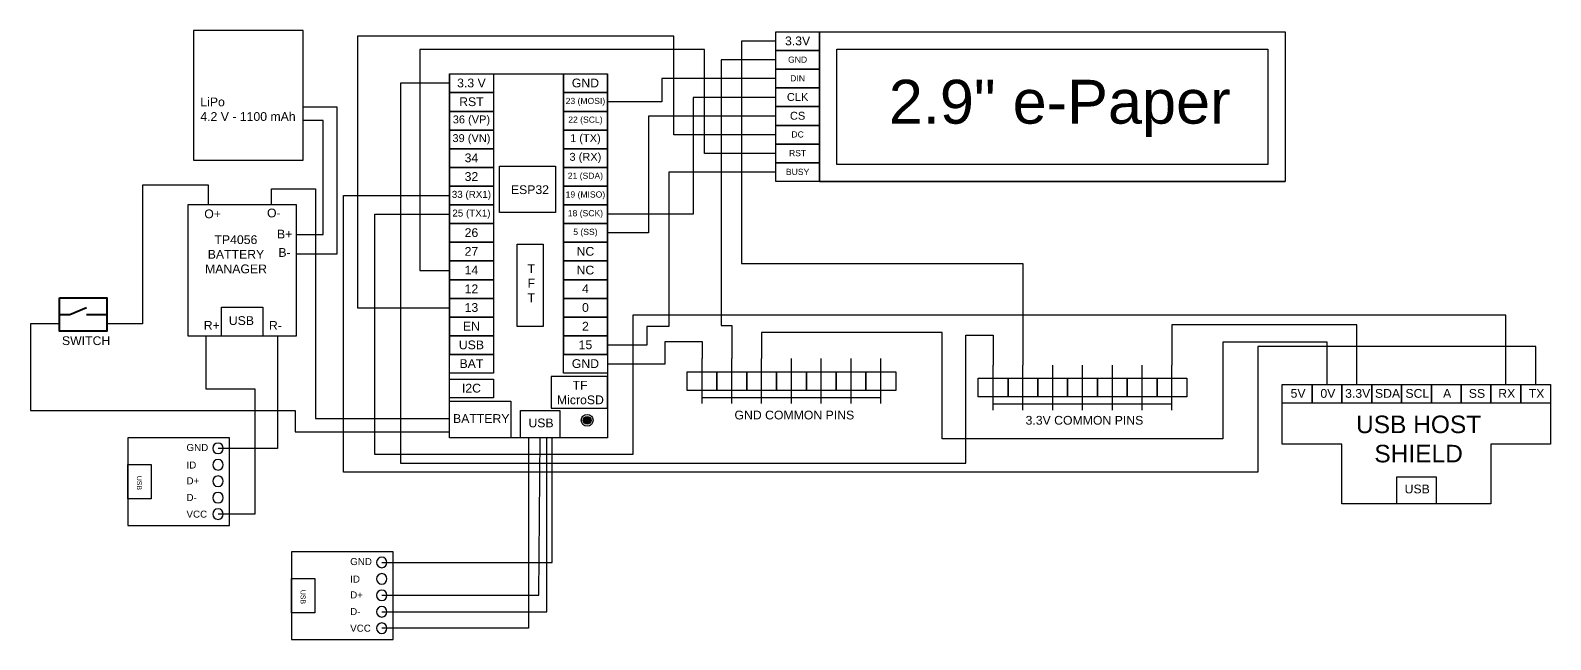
# Model space of a CAD drawing. Header units: metres. Extents: x 179 to 11979, y -3189 to 759.
# Drawn here: x 733 to 2467, y -3189 to -2494 of the extents above; entities that cross this region are included whole.
import ezdxf
from ezdxf.enums import TextEntityAlignment as Align

# ---------------------------------------------------------------- set-up
doc = ezdxf.new("R2010")
doc.units = ezdxf.units.M
doc.header["$LTSCALE"] = 0.5
doc.layers.get('0').update_dxf_attribs({"color": 255})
doc.layers.add('COMPONENTS', color=70, linetype='Continuous')
doc.layers.add('PINS', color=255, linetype='Continuous')
doc.layers.add('WIRES', color=7, linetype='Continuous', lineweight=25)
doc.styles.get("Standard").update_dxf_attribs({"font": 'arial.ttf'})

# ---------------------------------------------------------------- blocks, each defined once
blk = doc.blocks.new('PIN')
blk.add_lwpolyline([(0, 0), (50, 0), (50, -21.3333), (0, -21.3333)], close=True)
blk.add_attdef('ETICHETTA', text='', height=10).set_placement((25, -10.3333), align=Align.MIDDLE)
blk = doc.blocks.new('ESP32')
at = {"layer": 'COMPONENTS'}
h = blk.add_hatch(color=256, dxfattribs=at)
h.dxf.hatch_style = 1
h.paths.add_polyline_path([(152.5279, 20, 1), (161.4721, 20, 1)])
for points in [[(0, 415), (180, 415), (180, 0), (0, 0)], [(57, 310), (121, 310), (121, 257), (57, 257)], [(77, 221), (107, 221), (107, 127), (77, 127)], [(180, 70), (116, 70), (116, 34), (180, 34)], [(70, 42), (70, 0), (0, 0), (0, 42)], [(81, 31), (126, 31), (126, 0), (81, 0)]]:
    blk.add_lwpolyline(points, close=True, dxfattribs=at)
for radius in [6.8007, 4.4721]:
    blk.add_circle((157, 20), radius, dxfattribs=at)
at = {"layer": 'PINS'}
for p, q in [((0, 415), (0, 95)), ((50, 415), (50, 95)), ((130, 415), (130, 95)), ((180, 95), (180, 415)), ((50, 393.6667), (0, 393.6667)), ((180, 393.6667), (130, 393.6667)), ((50, 372.3334), (0, 372.3334)), ((180, 372.3334), (130, 372.3334)), ((50, 351.0001), (0, 351.0001)), ((180, 351.0001), (130, 351.0001)), ((50, 329.6668), (0, 329.6668)), ((180, 329.6668), (130, 329.6668)), ((50, 308.3335), (0, 308.3335)), ((180, 308.3335), (130, 308.3335)), ((50, 287.0002), (0, 287.0002)), ((180, 287.0002), (130, 287.0002)), ((50, 265.6669), (0, 265.6669)), ((180, 265.6669), (130, 265.6669)), ((50, 244.3336), (0, 244.3336)), ((180, 244.3336), (130, 244.3336)), ((50, 223.0003), (0, 223.0003)), ((180, 223.0003), (130, 223.0003)), ((50, 201.667), (0, 201.667)), ((180, 201.667), (130, 201.667)), ((50, 180.3337), (0, 180.3337)), ((180, 180.3337), (130, 180.3337)), ((50, 159.0004), (0, 159.0004)), ((180, 159.0004), (130, 159.0004)), ((50, 137.6671), (0, 137.6671)), ((180, 137.6671), (130, 137.6671)), ((50, 116.3338), (0, 116.3338)), ((180, 116.3338), (130, 116.3338)), ((50, 95.0005), (0, 95.0005)), ((0, 95), (50, 95)), ((180, 95.0005), (130, 95.0005)), ((130, 95), (180, 95))]:
    blk.add_line(p, q, dxfattribs=at)
at = {"layer": 'COMPONENTS'}
blk.add_blockref('PIN', (0, 67.0001), dxfattribs=at).add_auto_attribs({'ETICHETTA': 'I2C'})
at = {"layer": 'PINS'}
for p, values in [((0, 415), {'ETICHETTA': '3.3 V'}), ((130, 415), {'ETICHETTA': 'GND'}), ((0, 393.6667), {'ETICHETTA': 'RST'}), ((0, 329.6668), {'ETICHETTA': '34'}), ((0, 308.3335), {'ETICHETTA': '32'}), ((0, 244.3336), {'ETICHETTA': '26'}), ((0, 223.0003), {'ETICHETTA': '27'}), ((130, 223.0003), {'ETICHETTA': 'NC'}), ((0, 201.667), {'ETICHETTA': '14'}), ((130, 201.667), {'ETICHETTA': 'NC'}), ((0, 180.3337), {'ETICHETTA': '12'}), ((130, 180.3337), {'ETICHETTA': '4'}), ((0, 159.0004), {'ETICHETTA': '13'}), ((130, 159.0004), {'ETICHETTA': '0'}), ((0, 137.6671), {'ETICHETTA': 'EN'}), ((130, 137.6671), {'ETICHETTA': '2'}), ((0, 116.3338), {'ETICHETTA': 'USB'}), ((130, 116.3338), {'ETICHETTA': '15'}), ((0, 95), {'ETICHETTA': 'BAT'}), ((130, 95), {'ETICHETTA': 'GND'})]:
    blk.add_blockref('PIN', p, dxfattribs=at).add_auto_attribs(values)
ref = blk.add_blockref('PIN', (130, 393.6667), dxfattribs=at)
ref.add_attrib('ETICHETTA', '23 (MOSI)', dxfattribs={"layer": '0', "height": 7}).set_placement((155, 383.3334), align=Align.MIDDLE)
ref = blk.add_blockref('PIN', (0, 372.3334), dxfattribs=at)
ref.add_attrib('ETICHETTA', '36 (VP)', dxfattribs={"layer": '0', "height": 9}).set_placement((25, 362.0001), align=Align.MIDDLE)
ref = blk.add_blockref('PIN', (130, 372.3334), dxfattribs=at)
ref.add_attrib('ETICHETTA', '22 (SCL)', dxfattribs={"layer": '0', "height": 7}).set_placement((155, 362.0001), align=Align.MIDDLE)
ref = blk.add_blockref('PIN', (0, 351.0001), dxfattribs=at)
ref.add_attrib('ETICHETTA', '39 (VN)', dxfattribs={"layer": '0', "height": 9}).set_placement((25, 340.6668), align=Align.MIDDLE)
ref = blk.add_blockref('PIN', (130, 351.0001), dxfattribs=at)
ref.add_attrib('ETICHETTA', '1 (TX)', dxfattribs={"layer": '0', "height": 9}).set_placement((155, 340.6668), align=Align.MIDDLE)
ref = blk.add_blockref('PIN', (130, 329.6668), dxfattribs=at)
ref.add_attrib('ETICHETTA', '3 (RX)', dxfattribs={"layer": '0', "height": 9}).set_placement((155, 319.3335), align=Align.MIDDLE)
ref = blk.add_blockref('PIN', (130, 308.3335), dxfattribs=at)
ref.add_attrib('ETICHETTA', '21 (SDA)', dxfattribs={"layer": '0', "height": 7}).set_placement((155, 298.0002), align=Align.MIDDLE)
ref = blk.add_blockref('PIN', (0, 287.0002), dxfattribs=at)
ref.add_attrib('ETICHETTA', '33 (RX1)', dxfattribs={"layer": '0', "height": 8}).set_placement((25, 276.6669), align=Align.MIDDLE)
ref = blk.add_blockref('PIN', (130, 287.0002), dxfattribs=at)
ref.add_attrib('ETICHETTA', '19 (MISO)', dxfattribs={"layer": '0', "height": 7}).set_placement((155, 276.6669), align=Align.MIDDLE)
ref = blk.add_blockref('PIN', (0, 265.6669), dxfattribs=at)
ref.add_attrib('ETICHETTA', '25 (TX1)', dxfattribs={"layer": '0', "height": 8}).set_placement((25, 255.3336), align=Align.MIDDLE)
ref = blk.add_blockref('PIN', (130, 265.6669), dxfattribs=at)
ref.add_attrib('ETICHETTA', '18 (SCK)', dxfattribs={"layer": '0', "height": 7}).set_placement((155, 255.3336), align=Align.MIDDLE)
ref = blk.add_blockref('PIN', (130, 244.3336), dxfattribs=at)
ref.add_attrib('ETICHETTA', '5 (SS)', dxfattribs={"layer": '0', "height": 7}).set_placement((155, 234.0003), align=Align.MIDDLE)
at = {"layer": 'COMPONENTS', "char_height": 10, "attachment_point": 1}
for s, width, insert in [('ESP32', 50, (70, 288)), ('T\\PF\\PT', 11, (89, 198)), ('\\pi29.35841;TF\\P\\pi11.52075;MicroSD', 74.815037, (111, 65.0077)), ('BATTERY', 30, (4, 27)), ('USB', 26, (90, 22))]:
    blk.add_mtext_dynamic_manual_height_columns(s, width=width, gutter_width=50, heights=[0], dxfattribs=dict(at, insert=insert))
blk = doc.blocks.new('SHORT_PIN')
blk.add_lwpolyline([(0, 21.3333), (34, 21.3333), (34, 0), (0, 0)], close=True)
blk.add_attdef('ETICHETTA', text='', height=10).set_placement((18, 11), align=Align.MIDDLE)
blk = doc.blocks.new('USB_HOST_SHIELD')
at = {"layer": 'COMPONENTS'}
for points in [[(238, -136.3333), (68, -136.3333), (68, -68.16665), (0, -68.16665), (0, 0), (306, 0), (306, -68.16665), (238, -68.16665)], [(130.5, -105.3333), (175.5, -105.3333), (175.5, -136.3333), (130.5, -136.3333)]]:
    blk.add_lwpolyline(points, close=True, dxfattribs=at)
at = {"layer": 'PINS'}
for p, values in [((0, -21.3333), {'ETICHETTA': '5V'}), ((34, -21.3333), {'ETICHETTA': '0V'}), ((68, -21.3333), {'ETICHETTA': '3.3V'}), ((102, -21.3333), {'ETICHETTA': 'SDA'}), ((136, -21.3333), {'ETICHETTA': 'SCL'}), ((170, -21.3333), {'ETICHETTA': 'A'}), ((204, -21.3333), {'ETICHETTA': 'SS'}), ((238, -21.3333), {'ETICHETTA': 'RX'}), ((272, -21.3333), {'ETICHETTA': 'TX'})]:
    blk.add_blockref('SHORT_PIN', p, dxfattribs=at).add_auto_attribs(values)
at = {"layer": 'COMPONENTS', "attachment_point": 1}
for s, width, insert, char_height in [('\\pi3.06657;USB HOST \\P\\pi24.0079;SHIELD', 146.2013487, (81, -35.62983), 20), ('USB', 26, (139.5, -114.3333), 10)]:
    blk.add_mtext_dynamic_manual_height_columns(s, width=width, gutter_width=50, heights=[0], dxfattribs=dict(at, insert=insert, char_height=char_height))
blk = doc.blocks.new('Parallel')
at = {"layer": 'PINS'}
for p, q in [((17, -15), (17, 36.3333)), ((51, -15), (51, 36.3333)), ((85, -15), (85, 36.3333)), ((119, -15), (119, 36.3333)), ((153, -15), (153, 36.3333)), ((187, -15), (187, 36.3333)), ((221, -15), (221, 36.3333)), ((17, -8), (221, -8))]:
    blk.add_line(p, q, dxfattribs=at)
at = {"layer": 'COMPONENTS'}
for p in [(0, 0), (34, 0), (68, 0), (102, 0), (136, 0), (170, 0), (204, 0)]:
    blk.add_blockref('SHORT_PIN', p, dxfattribs=at)
blk = doc.blocks.new('2_9_e-Paper')
blk.add_line((50, -170.7), (581, -170.7))
blk.add_lwpolyline([(0, -170.7), (0, 0), (581, 0), (581, -170.7)])
for points in [[(50, 0), (581, 0), (581, -170.7), (50, -170.7)], [(69.6, -19.6), (561.4, -19.6), (561.4, -151.1), (69.6, -151.1)]]:
    blk.add_lwpolyline(points, close=True)
at = {"layer": 'PINS'}
blk.add_blockref('PIN', (0, 0), dxfattribs=at).add_auto_attribs({'ETICHETTA': '3.3V'})
ref = blk.add_blockref('PIN', (0, -21.3), dxfattribs=at)
ref.add_attrib('ETICHETTA', 'GND', dxfattribs={"layer": '0', "height": 7}).set_placement((25, -31.7), align=Align.MIDDLE)
ref = blk.add_blockref('PIN', (0, -42.7), dxfattribs=at)
ref.add_attrib('ETICHETTA', 'DIN', dxfattribs={"layer": '0', "height": 7}).set_placement((25, -53), align=Align.MIDDLE)
ref = blk.add_blockref('PIN', (0, -64), dxfattribs=at)
ref.add_attrib('ETICHETTA', 'CLK', dxfattribs={"layer": '0', "height": 9}).set_placement((25, -74.3), align=Align.MIDDLE)
ref = blk.add_blockref('PIN', (0, -85.3), dxfattribs=at)
ref.add_attrib('ETICHETTA', 'CS', dxfattribs={"layer": '0', "height": 9}).set_placement((25, -95.7), align=Align.MIDDLE)
ref = blk.add_blockref('PIN', (0, -106.7), dxfattribs=at)
ref.add_attrib('ETICHETTA', 'DC', dxfattribs={"layer": '0', "height": 7}).set_placement((25, -117), align=Align.MIDDLE)
ref = blk.add_blockref('PIN', (0, -128), dxfattribs=at)
ref.add_attrib('ETICHETTA', 'RST', dxfattribs={"layer": '0', "height": 7}).set_placement((25, -138.3), align=Align.MIDDLE)
ref = blk.add_blockref('PIN', (0, -149.3), dxfattribs=at)
ref.add_attrib('ETICHETTA', 'BUSY', dxfattribs={"layer": '0', "height": 7}).set_placement((25, -159.7), align=Align.MIDDLE)
at = {"insert": (129, -54.7), "char_height": 50, "attachment_point": 1}
blk.add_mtext_dynamic_manual_height_columns('\\pt300;2.9" e-Paper', width=478.777, gutter_width=50, heights=[0], dxfattribs=at)
blk = doc.blocks.new('USB_V')
at = {"layer": 'COMPONENTS'}
blk.add_lwpolyline([(47.7, 69.7), (47.7, 0), (0, 0), (0, 69.7)], close=True, dxfattribs=at)
at = {"layer": 'COMPONENTS', "insert": (28.7, 46.7), "char_height": 10, "attachment_point": 1, "rotation": 270}
blk.add_mtext_dynamic_manual_height_columns('USB', width=26, gutter_width=50, heights=[0], dxfattribs=at)
blk = doc.blocks.new('*U25')
at = {"layer": 'COMPONENTS'}
blk.add_circle((0, 0), 6, dxfattribs=at)
blk = doc.blocks.new('*U26')
at = {"layer": 'COMPONENTS', "color": 0, "linetype": 'ByBlock', "lineweight": -2, "transparency": 16777216}
for p in [(0, 0), (0, -18.75), (0, -37.5), (0, -56.25), (0, -75)]:
    blk.add_blockref('*U25', p, dxfattribs=at)
blk = doc.blocks.new('Mini_USB')
at = {"layer": 'COMPONENTS'}
blk.add_lwpolyline([(11092, -2763), (10976, -2763), (10976, -2863), (11092, -2863)], close=True, dxfattribs=at)
at = {"layer": 'COMPONENTS', "xscale": -1}
blk.add_blockref('*U26', (11079, -2775), dxfattribs=at)
at = {"layer": 'COMPONENTS', "xscale": 0.5599999999999999, "yscale": 0.5599999999999999, "zscale": 0.5599999999999999}
blk.add_blockref('USB_V', (10976, -2832.5), dxfattribs=at)
at = {"layer": 'COMPONENTS', "char_height": 8, "attachment_point": 1}
for s, insert in [('GND', (11043, -2770)), ('ID', (11043, -2790)), ('D+', (11043, -2808)), ('D-', (11043, -2827)), ('VCC', (11043, -2846))]:
    blk.add_mtext_dynamic_manual_height_columns(s, width=14, gutter_width=50, heights=[0], dxfattribs=dict(at, insert=insert))
blk = doc.blocks.new('Battery Manager')
at = {"layer": 'COMPONENTS'}
for points in [[(0, 203), (123, 203), (123, 53), (0, 53)], [(85, 53), (38, 53), (38, 86), (85, 86)]]:
    blk.add_lwpolyline(points, close=True, dxfattribs=at)
at = {"layer": 'COMPONENTS', "char_height": 10, "attachment_point": 1}
for s, width, insert in [('\\pi-8.70806,l40,t61.29194;O+', 70.155, (-13, 197.4)), ('\\pi-7.12553,l40,t62.87447;O-', 70.155, (57, 198.4)), ('\\pi-7.7599,l40,t62.2401;B+', 70.155, (69, 174.4)), ('\\pi49.12046;TP4056\\P\\pi41.45333;BATTERY \\P\\pi38.39058;MANAGER', 146.201, (-19.2, 168)), ('\\pi-6.17737,l40,t63.82263;B-', 70.155, (69, 153.4)), ('\\pi-8.10779,l40,t61.89221;R+', 70.155, (-14.2, 70.3)), ('USB', 26, (46.3, 75.7)), ('\\pi-6.52525,l40,t63.47475;R-', 70.155, (58.6, 70.2))]:
    blk.add_mtext_dynamic_manual_height_columns(s, width=width, gutter_width=50, heights=[0], dxfattribs=dict(at, insert=insert))
blk = doc.blocks.new('Lipo')
at = {"layer": 'COMPONENTS'}
blk.add_lwpolyline([(0, 148), (-125, 148), (-125, 0), (0, 0)], close=True, dxfattribs=at)
at = {"layer": 'COMPONENTS', "insert": (-117.2, 71.5), "char_height": 10, "attachment_point": 1}
blk.add_mtext_dynamic_manual_height_columns('LiPo\\P4.2 V - 1100 mAh', width=146.201, gutter_width=50, heights=[0], dxfattribs=at)
blk = doc.blocks.new('Switch')
at = {"layer": 'WIRES', "color": 0, "lineweight": 40}
for p, q in [((-42, -18.5), (-23, -10.5)), ((-54, -18.5), (-42, -18.5)), ((-23, -18.5), (0, -18.5))]:
    blk.add_line(p, q, dxfattribs=at)
blk.add_lwpolyline([(-54, 0.5), (0, 0.5), (0, -37.5), (-54, -37.5)], close=True, dxfattribs=at)
at = {"layer": 'COMPONENTS', "color": 0, "insert": (-51, -43.2), "char_height": 10, "attachment_point": 1}
blk.add_mtext_dynamic_manual_height_columns('SWITCH', width=146.201, gutter_width=50, heights=[0], dxfattribs=at)

msp = doc.modelspace()

# ---------------------------------------------------------------- linework, layer by layer
at = {"layer": 'WIRES', "color": 18, "true_color": 0x000000}
for p, q in [((1083, -2582), (1044, -2582)), ((1083, -2749), (1083, -2582)), ((1008, -2693), (1008, -2675)), ((1008, -2675), (1058, -2675)), ((1058, -2675), (1058, -2937)), ((1036, -2749), (1083, -2749)), ((1015, -2843), (1015, -2971)), ((1457, -2874.7), (1457, -2849)), ((1457, -2849), (1499, -2849)), ((1499, -2849), (1499, -2868.7)), ((1391, -2874.7), (1457, -2874.7)), ((1058, -2937), (1211, -2937)), ((1328, -3101.1), (1328, -2959)), ((1015, -2971), (947, -2971)), ((1133.7, -3101.1), (1328, -3101.1))]:
    msp.add_line(p, q, dxfattribs=at)
at = {"layer": 'WIRES', "color": 240, "true_color": 0xed1f24}
for p, q in [((1067, -2597), (1044, -2597)), ((1067, -2727), (1067, -2597)), ((1036, -2727), (1067, -2727))]:
    msp.add_line(p, q, dxfattribs=at)
at = {"layer": 'WIRES', "color": 1}
for p, q in [((936, -2671), (861, -2671)), ((861, -2671), (861, -2829)), ((936, -2693), (936, -2671)), ((766, -2829), (733, -2829)), ((733, -2829), (733, -2928)), ((861, -2829), (820, -2829)), ((933, -2843), (933, -2903)), ((933, -2903), (989, -2903)), ((989, -2903), (989, -3046)), ((733, -2928), (1035, -2928)), ((1035, -2928), (1035, -2952)), ((1035, -2952), (1211, -2952)), ((1301, -2959), (1301, -3176.1)), ((989, -3046), (947, -3046)), ((1301, -3176.1), (1133.7, -3176.1))]:
    msp.add_line(p, q, dxfattribs=at)
at = {"layer": 'WIRES', "color": 114, "true_color": 0x139b48}
for p, q in [((1313, -3138.6), (1314.5, -2959)), ((1133.7, -3138.6), (1313, -3138.6))]:
    msp.add_line(p, q, dxfattribs=at)
at = {"layer": 'WIRES', "color": 252, "true_color": 0x939598}
for p, q in [((1322, -3157.3), (1322, -2959)), ((1133.7, -3157.3), (1322, -3157.3))]:
    msp.add_line(p, q, dxfattribs=at)
at = {"layer": 'WIRES', "color": 114, "true_color": 0x139b48}
msp.add_lwpolyline([(1583, -2613.3), (1467, -2613.3), (1467, -2501), (1106, -2501), (1106, -2810.7), (1211, -2810.7)], dxfattribs=at)
at = {"layer": 'WIRES', "color": 242, "true_color": 0xcd2027}
for points in [[(1583, -2506.7), (1544, -2506.7), (1544, -2760), (1865, -2760), (1865, -2876)], [(1211, -2554.7), (1155, -2554.7), (1155, -2988), (1800, -2988), (1800, -2842), (1831, -2842), (1831, -2876)]]:
    msp.add_lwpolyline(points, dxfattribs=at)
at = {"layer": 'WIRES', "color": 9, "true_color": 0xc7c8ca}
msp.add_lwpolyline([(1583, -2634.7), (1502, -2634.7), (1502, -2516), (1177, -2516), (1177, -2768), (1211, -2768)], dxfattribs=at)
at = {"layer": 'WIRES', "color": 18, "true_color": 0x000000}
for points in [[(1583, -2528), (1521, -2528), (1521, -2831), (1533, -2831), (1533, -2868.7)], [(2211.8, -2898), (2211.8, -2850), (2093, -2850), (2093, -2960), (1773, -2960), (1773, -2839), (1567, -2839), (1567, -2868.7)]]:
    msp.add_lwpolyline(points, dxfattribs=at)
at = {"layer": 'WIRES', "color": 152, "true_color": 0x2776bb}
msp.add_lwpolyline([(1583, -2549.3), (1453, -2549.3), (1453, -2576), (1391, -2576)], dxfattribs=at)
at = {"layer": 'WIRES', "color": 40, "true_color": 0xf8d731}
msp.add_lwpolyline([(1583, -2570.7), (1489, -2570.7), (1489, -2704), (1391, -2704)], dxfattribs=at)
at = {"layer": 'WIRES', "color": 32, "true_color": 0xcd6928}
msp.add_lwpolyline([(1583, -2592), (1438, -2592), (1438, -2725.3), (1391, -2725.3)], dxfattribs=at)
at = {"layer": 'WIRES', "color": 219, "true_color": 0x642165}
msp.add_lwpolyline([(1583, -2656), (1461, -2656), (1461, -2832), (1436, -2832), (1436, -2853.3), (1391, -2853.3)], dxfattribs=at)
at = {"layer": 'WIRES', "color": 30, "true_color": 0xf26722}
msp.add_lwpolyline([(2449.8, -2898), (2449.8, -2855), (2133, -2855), (2133, -2998), (1090, -2998), (1090, -2682.7), (1211, -2682.7)], dxfattribs=at)
at = {"layer": 'WIRES', "color": 251, "true_color": 0x636466}
msp.add_lwpolyline([(2415.8, -2898), (2415.8, -2819), (1420, -2819), (1420, -2978), (1126, -2978), (1126, -2704), (1211, -2704)], dxfattribs=at)
at = {"layer": 'WIRES', "color": 254, "true_color": 0xdadbdc}
msp.add_lwpolyline([(2245.8, -2898), (2245.8, -2830), (2035, -2830), (2035, -2876)], dxfattribs=at)

# ---------------------------------------------------------------- block references
for name, p in [('ESP32', (1211, -2959)), ('Parallel', (1482, -2905)), ('Parallel', (1814, -2912.3)), ('USB_HOST_SHIELD', (2160.8, -2898))]:
    msp.add_blockref(name, p)
at = {"layer": 'COMPONENTS'}
for name, p in [('2_9_e-Paper', (1583, -2496)), ('Mini_USB', (-10132, -196)), ('Mini_USB', (-9945.3, -326.1))]:
    msp.add_blockref(name, p, dxfattribs=at)
at = {"layer": 'COMPONENTS', "color": 1}
msp.add_blockref('Switch', (820, -2800), dxfattribs=at)
at = {"layer": 'WIRES'}
for name, p in [('Lipo', (1044, -2642.4)), ('Battery Manager', (913, -2896))]:
    msp.add_blockref(name, p, dxfattribs=at)

# ---------------------------------------------------------------- texts
at = {"layer": 'COMPONENTS', "char_height": 10, "attachment_point": 1}
for s, insert in [('GND COMMON PINS', (1536, -2928)), ('3.3V COMMON PINS', (1868, -2934))]:
    msp.add_mtext_dynamic_manual_height_columns(s, width=138.637, gutter_width=50, heights=[0], dxfattribs=dict(at, insert=insert))

doc.saveas('drawing.dxf')
